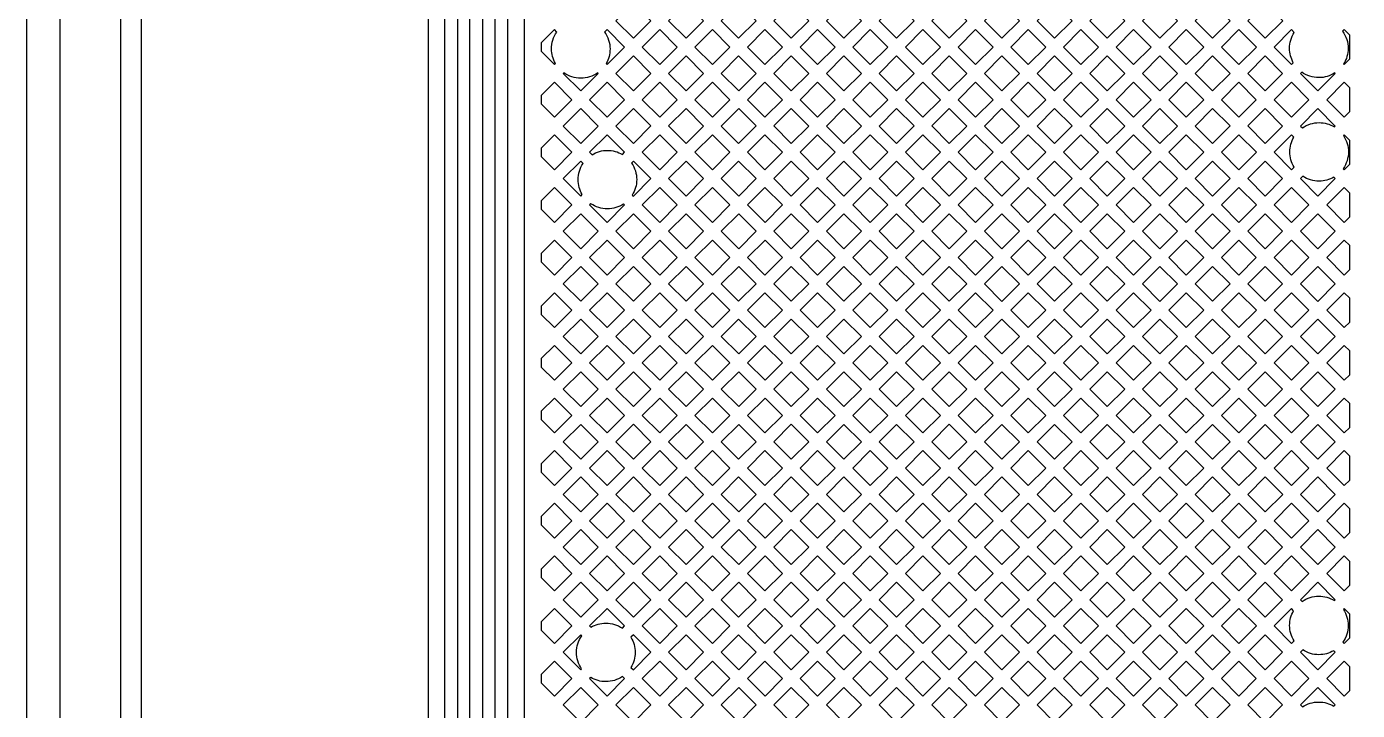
# Model space of a CAD drawing. Extents: x 726 to 4465, y 139 to 737.
# Drawn here: x 3897.15 to 3905.23, y 397.38 to 401.54 of the extents above; entities that cross this region are included whole.
import ezdxf

# ---------------------------------------------------------------- set-up
doc = ezdxf.new("R2010")
doc.units = 0
doc.layers.add('bak_bak_ttr1-bcq6716', color=11, linetype='Continuous')
doc.layers.add('bak_outline', color=11, linetype='Continuous')

msp = doc.modelspace()

# ---------------------------------------------------------------- linework, layer by layer
at = {"layer": 'bak_bak_ttr1-bcq6716'}
for points in [[(3897.3549, 342.0197), (3897.3549, 363.5511, -0.202307), (3901.8566, 374.2211, 0.202316), (3902.3714, 375.4413), (3902.3714, 380.9412, 0.202311), (3901.8566, 382.1614, -0.202307), (3897.3549, 392.8314), (3897.3549, 423.8397, -0.414216), (3898.1515, 424.6363), (3909.7514, 424.6363, -0.414216), (3910.5479, 423.8397), (3910.5479, 393.2462, 0.196007), (3911.3186, 391.3562, -0.196002), (3915.5644, 380.9414), (3915.5644, 375.4411, -0.196002), (3911.3186, 365.0263, 0.196006), (3910.5479, 363.1363), (3910.5479, 342.0197, -0.414217), (3909.7514, 341.2232), (3898.1515, 341.2232, -0.414217)], [(3900.2754, 401.388), (3900.3561, 401.3073), (3900.3619, 401.3131, -0.13064), (3900.3384, 401.4014, -0.155457), (3900.3712, 401.5042), (3900.3562, 401.5192), (3900.2754, 401.4384)], [(3900.661, 401.5045, -0.155976), (3900.694, 401.4014, -0.131176), (3900.6704, 401.3128), (3900.6759, 401.3073), (3900.7817, 401.4132), (3900.6757, 401.5192)], [(3904.7259, 401.4132), (3904.8318, 401.3073), (3904.8427, 401.3182, -0.128507), (3904.82, 401.4052, -0.145458), (3904.8488, 401.5023), (3904.8319, 401.5192)], [(3905.1418, 401.5095, -0.158075), (3905.1756, 401.4052, -0.141244), (3905.1483, 401.3106), (3905.1516, 401.3073), (3905.1852, 401.341), (3905.1852, 401.4854), (3905.1515, 401.5192)], [(3900.4099, 401.2534), (3900.516, 401.1474), (3900.622, 401.2534), (3900.6191, 401.2563, -0.155457), (3900.5162, 401.2236, -0.155978), (3900.4131, 401.2566)], [(3904.8857, 401.2534), (3904.9917, 401.1474), (3905.0977, 401.2534), (3905.0949, 401.2562, -0.145464), (3904.9978, 401.2274, -0.158082), (3904.8935, 401.2612)], [(3904.8857, 400.9336), (3904.8975, 400.9219, -0.154147), (3904.9996, 400.9541, -0.137808), (3905.0922, 400.9281), (3905.0977, 400.9336), (3904.9917, 401.0397)], [(3900.5698, 400.7738), (3900.5845, 400.7591, -0.139396), (3900.678, 400.7857, -0.134621), (3900.7687, 400.7608), (3900.7817, 400.7739), (3900.6759, 400.8798)], [(3904.7259, 400.7739), (3904.8319, 400.6679), (3904.8478, 400.6837, -0.137804), (3904.8218, 400.7763, -0.132497), (3904.8459, 400.8657), (3904.8318, 400.8798)], [(3905.1451, 400.6742), (3905.1515, 400.6679), (3905.1852, 400.7016), (3905.1852, 400.8461), (3905.1516, 400.8798), (3905.1472, 400.8754, -0.148889), (3905.1774, 400.7763, -0.154143)], [(3900.4101, 400.614), (3900.516, 400.5081), (3900.5251, 400.5172, -0.134633), (3900.5002, 400.6079, -0.147303), (3900.5298, 400.7061), (3900.516, 400.7199)], [(3900.8244, 400.7088, -0.152049), (3900.8558, 400.6079, -0.139389), (3900.8292, 400.5144), (3900.8356, 400.508), (3900.9416, 400.614), (3900.8356, 400.72)], [(3904.8858, 400.614), (3904.9917, 400.5081), (3905.0976, 400.614), (3905.089, 400.6226, -0.132503), (3904.9996, 400.5985, -0.148883), (3904.9005, 400.6287)], [(3900.5698, 400.4542), (3900.6759, 400.3482), (3900.7817, 400.4541), (3900.7762, 400.4596, -0.147312), (3900.678, 400.4301, -0.152039), (3900.5771, 400.4615)], [(3904.8857, 398.0563), (3904.8962, 398.0458, -0.153615), (3904.998, 398.0778, -0.140195), (3905.092, 398.0509), (3905.0976, 398.0565), (3904.9917, 398.1623)], [(3900.5697, 397.8966), (3900.5773, 397.889, -0.135691), (3900.6686, 397.9142, -0.150472), (3900.7686, 397.8834), (3900.7817, 397.8966), (3900.6757, 398.0026)], [(3904.7259, 397.8966), (3904.8318, 397.7907), (3904.8471, 397.806, -0.140185), (3904.8202, 397.9, -0.133036), (3904.8445, 397.9897), (3904.8318, 398.0025)], [(3905.1438, 397.7982), (3905.1515, 397.7906), (3905.1852, 397.8243), (3905.1852, 397.9688), (3905.1515, 398.0026), (3905.1466, 397.9977, -0.146517), (3905.1758, 397.9, -0.153614)], [(3900.4099, 397.7368), (3900.516, 397.6308), (3900.5216, 397.6364, -0.150461), (3900.4908, 397.7364, -0.150996), (3900.5218, 397.8367), (3900.5158, 397.8427)], [(3900.821, 397.8281, -0.136214), (3900.8464, 397.7364, -0.135679), (3900.8212, 397.6451), (3900.8356, 397.6307), (3900.9416, 397.7367), (3900.8356, 397.8427)], [(3904.8857, 397.7368), (3904.9917, 397.6308), (3905.0976, 397.7367), (3905.0878, 397.7465, -0.133028), (3904.998, 397.7222, -0.146516), (3904.9003, 397.7515)], [(3900.5698, 397.5769), (3900.6759, 397.4709), (3900.7817, 397.5768), (3900.7689, 397.5896, -0.150992), (3900.6686, 397.5586, -0.136224), (3900.577, 397.584)], [(3904.8857, 397.417), (3904.898, 397.4047, -0.149145), (3904.9973, 397.4349, -0.137539), (3905.0897, 397.409), (3905.0977, 397.417), (3904.9917, 397.523)]]:
    msp.add_lwpolyline(points, format="xyb", close=True, dxfattribs=at)
for points in [[(3900.1738, 392.9582), (3900.1738, 421.3701), (3900.1741, 421.3701), (3900.1741, 421.3716, 0.112924), (3900.1352, 421.541, -0.017476), (3900.1286, 421.5563, 0.04893), (3900.0707, 421.668, -0.133843), (3900.0128, 421.8509), (3900.0036, 422.11), (3900.0036, 423.6271, -0.0765), (3900.009, 423.6599, -0.057858), (3900.1181, 423.9029, -0.185811), (3900.2031, 423.9471, 1.431941), (3900.0064, 424.4344, -0.402909), (3899.9361, 424.4364, 0.479351), (3899.502, 424.3932, -0.543585), (3899.3316, 424.394, 0.662695), (3898.8234, 424.3063, -0.346749), (3898.7747, 424.268), (3898.0443, 424.2677, -0.055334), (3898.0099, 424.2491), (3897.7369, 423.9763, 0.199154), (3897.7222, 423.9409), (3897.7222, 392.9556, 0.067698)], [(3899.2691, 424.2829, 0.230683), (3899.3746, 424.1723, -0.232804), (3899.5854, 423.8736, -0.038964), (3899.597, 423.7244), (3899.597, 421.7263, 0.130371), (3899.6236, 421.626, -0.023507), (3899.6357, 421.6029, 0.049043), (3899.6776, 421.5309, -0.034887), (3899.6975, 421.4991, 0.014221), (3899.7197, 421.4603, -0.082314), (3899.7543, 421.376, -0.055817), (3899.7672, 421.2611), (3899.7672, 392.9557, 0.202315)], [(3897.8497, 392.9556), (3897.8497, 423.8881, -0.198899), (3897.8644, 423.9235), (3898.067, 424.1261, -0.198831), (3898.1023, 424.1407), (3898.835, 424.1407, 0.473923), (3899.2475, 424.0075, -0.145265), (3899.2883, 424.0132), (3899.2919, 424.0104, -0.119036), (3899.4164, 423.7765, -0.021541), (3899.4189, 423.724), (3899.4189, 421.7267), (3899.4187, 421.7267, 0.067841), (3899.4327, 421.6249), (3899.4344, 421.618), (3899.4344, 421.4415, 0.196906), (3899.5012, 421.282), (3899.5576, 421.2256, -0.047957), (3899.5891, 421.1651), (3899.5891, 392.9556, 0.202307)], [(3899.691, 392.9557), (3899.691, 421.2611, 0.055802), (3899.68, 421.3591, 0.08277), (3899.6546, 421.4206, -0.014286), (3899.6302, 421.4634, 0.03514), (3899.6158, 421.4864, -0.048998), (3899.5664, 421.5711, 0.023848), (3899.5575, 421.5881, -0.130464), (3899.5208, 421.7263), (3899.5208, 423.7244, 0.038976), (3899.5101, 423.8618, 0.230884), (3899.3401, 424.1042, 0.2224), (3899.1928, 424.0938)], [(3899.8434, 392.9561), (3899.8434, 421.3198, 0.146958), (3899.7931, 421.4879, -0.021394), (3899.7623, 421.5404, 0.036286), (3899.7412, 421.5737, -0.160005), (3899.6732, 421.7808), (3899.6732, 423.9982, 0.1947), (3899.6142, 424.1112)], [(3899.8295, 424.0883, 0.23414), (3899.7494, 423.9607), (3899.7494, 421.7808, 0.16019), (3899.8027, 421.6188, -0.036303), (3899.8296, 421.576, 0.021453), (3899.8572, 421.529, -0.04827), (3899.8919, 421.4623, -0.096158), (3899.9196, 421.3198), (3899.9196, 392.9561, 0.2023)], [(3900.2019, 424.0492, 0.209639), (3900.0344, 423.9617, 0.05941), (3899.9116, 423.6906, 0.076708), (3899.9018, 423.6269), (3899.9033, 422.036), (3899.9109, 421.8467, 0.133969), (3899.9851, 421.6125, -0.048768), (3900.0337, 421.5188, 0.01771), (3900.0434, 421.4967, -0.11268), (3900.072, 421.3719), (3900.072, 392.9582, 0.050755)], [(3899.9958, 392.9582), (3899.9958, 421.3718, 0.113), (3899.9746, 421.4639, -0.017658), (3899.9629, 421.4907, 0.048689), (3899.9211, 421.5712, -0.133984), (3899.8348, 421.8437), (3899.8256, 422.1102)]]:
    msp.add_lwpolyline(points, format="xyb", dxfattribs=at)
for points in [[(3900.7296, 401.5731), (3900.8356, 401.4671), (3900.9416, 401.5731), (3900.8356, 401.6791)], [(3901.0494, 401.5731), (3901.1554, 401.4671), (3901.2613, 401.573), (3901.1553, 401.679)], [(3901.3691, 401.573), (3901.4749, 401.4671), (3901.581, 401.5731), (3901.4751, 401.679)], [(3901.6887, 401.5731), (3901.7947, 401.4671), (3901.9007, 401.5731), (3901.7947, 401.6791)], [(3902.0085, 401.5731), (3902.1144, 401.4672), (3902.2203, 401.5731), (3902.1144, 401.679)], [(3902.328, 401.5731), (3902.434, 401.4671), (3902.5401, 401.5731), (3902.434, 401.6791)], [(3902.6478, 401.5731), (3902.7538, 401.4671), (3902.8598, 401.5731), (3902.7538, 401.6791)], [(3902.9676, 401.5731), (3903.0735, 401.4672), (3903.1794, 401.5731), (3903.0735, 401.679)], [(3903.2871, 401.5731), (3903.3931, 401.4671), (3903.4992, 401.5731), (3903.3931, 401.6791)], [(3903.6069, 401.5731), (3903.7129, 401.4671), (3903.8189, 401.5731), (3903.7129, 401.6791)], [(3903.9267, 401.5731), (3904.0326, 401.4672), (3904.1385, 401.5731), (3904.0326, 401.679)], [(3904.2462, 401.5731), (3904.3523, 401.4671), (3904.4583, 401.5731), (3904.3523, 401.6791)], [(3904.566, 401.5731), (3904.672, 401.4671), (3904.7781, 401.5731), (3904.672, 401.6791)], [(3900.8895, 401.4132), (3900.9955, 401.3072), (3901.1015, 401.4132), (3900.9955, 401.5192)], [(3901.2093, 401.4132), (3901.3152, 401.3073), (3901.4211, 401.4132), (3901.3152, 401.5191)], [(3901.5288, 401.4132), (3901.6348, 401.3072), (3901.7408, 401.4132), (3901.6348, 401.5192)], [(3901.8486, 401.4132), (3901.9545, 401.3073), (3902.0605, 401.4133), (3901.9546, 401.5192)], [(3902.1683, 401.4133), (3902.2743, 401.3073), (3902.3802, 401.4132), (3902.2742, 401.5192)], [(3902.4879, 401.4132), (3902.5939, 401.3072), (3902.6999, 401.4132), (3902.5939, 401.5192)], [(3902.8077, 401.4132), (3902.9136, 401.3073), (3903.0196, 401.4133), (3902.9137, 401.5192)], [(3903.1274, 401.4133), (3903.2334, 401.3073), (3903.3393, 401.4132), (3903.2333, 401.5192)], [(3903.447, 401.4132), (3903.553, 401.3072), (3903.6591, 401.4132), (3903.553, 401.5192)], [(3903.7668, 401.4132), (3903.8727, 401.3073), (3903.9787, 401.4133), (3903.8728, 401.5192)], [(3904.0865, 401.4133), (3904.1925, 401.3073), (3904.2984, 401.4132), (3904.1924, 401.5192)], [(3904.4061, 401.4132), (3904.5121, 401.3072), (3904.6182, 401.4132), (3904.5121, 401.5192)], [(3900.7297, 401.2534), (3900.8357, 401.1474), (3900.9416, 401.2533), (3900.8356, 401.3593)], [(3901.0494, 401.2533), (3901.1553, 401.1474), (3901.2613, 401.2534), (3901.1554, 401.3593)], [(3901.3691, 401.2534), (3901.4751, 401.1474), (3901.581, 401.2533), (3901.4749, 401.3593)], [(3901.6887, 401.2533), (3901.7946, 401.1474), (3901.9006, 401.2534), (3901.7947, 401.3593)], [(3902.0084, 401.2534), (3902.1144, 401.1474), (3902.2204, 401.2534), (3902.1144, 401.3594)], [(3902.3282, 401.2534), (3902.4342, 401.1474), (3902.5401, 401.2533), (3902.434, 401.3593)], [(3902.6478, 401.2533), (3902.7537, 401.1474), (3902.8597, 401.2534), (3902.7538, 401.3593)], [(3902.9675, 401.2534), (3903.0735, 401.1474), (3903.1795, 401.2534), (3903.0735, 401.3594)], [(3903.2873, 401.2534), (3903.3933, 401.1474), (3903.4992, 401.2533), (3903.3931, 401.3593)], [(3903.6069, 401.2533), (3903.7128, 401.1474), (3903.8188, 401.2534), (3903.7129, 401.3593)], [(3903.9266, 401.2534), (3904.0326, 401.1474), (3904.1386, 401.2534), (3904.0326, 401.3594)], [(3904.2464, 401.2534), (3904.3524, 401.1474), (3904.4583, 401.2533), (3904.3523, 401.3593)], [(3904.566, 401.2533), (3904.6719, 401.1474), (3904.7779, 401.2534), (3904.672, 401.3593)], [(3900.2754, 401.0682), (3900.3561, 400.9875), (3900.4621, 401.0935), (3900.3561, 401.1996), (3900.2754, 401.1189)], [(3900.5698, 401.0935), (3900.6759, 400.9875), (3900.7819, 401.0935), (3900.6759, 401.1996)], [(3900.8896, 401.0935), (3900.9955, 400.9877), (3901.1014, 401.0935), (3900.9955, 401.1994)], [(3901.2092, 401.0935), (3901.3152, 400.9875), (3901.4212, 401.0935), (3901.3152, 401.1996)], [(3901.5289, 401.0935), (3901.6348, 400.9877), (3901.7407, 401.0935), (3901.6348, 401.1994)], [(3901.8485, 401.0935), (3901.9545, 400.9875), (3902.0605, 401.0935), (3901.9545, 401.1995)], [(3902.1683, 401.0935), (3902.2743, 400.9875), (3902.3803, 401.0935), (3902.2743, 401.1996)], [(3902.4881, 401.0935), (3902.5939, 400.9877), (3902.6998, 401.0935), (3902.5939, 401.1994)], [(3902.8076, 401.0935), (3902.9136, 400.9875), (3903.0196, 401.0935), (3902.9136, 401.1996)], [(3903.1274, 401.0935), (3903.2334, 400.9875), (3903.3394, 401.0935), (3903.2334, 401.1995)], [(3903.4472, 401.0935), (3903.553, 400.9877), (3903.6589, 401.0935), (3903.553, 401.1994)], [(3903.7667, 401.0935), (3903.8727, 400.9875), (3903.9787, 401.0935), (3903.8727, 401.1996)], [(3904.0865, 401.0935), (3904.1925, 400.9875), (3904.2985, 401.0935), (3904.1925, 401.1996)], [(3904.4063, 401.0935), (3904.5121, 400.9877), (3904.618, 401.0935), (3904.5121, 401.1994)], [(3904.7258, 401.0935), (3904.8318, 400.9875), (3904.9378, 401.0935), (3904.8318, 401.1996)], [(3905.0456, 401.0935), (3905.1516, 400.9875), (3905.1852, 401.0212), (3905.1852, 401.1659), (3905.1516, 401.1996)], [(3900.4099, 400.9336), (3900.516, 400.8276), (3900.622, 400.9336), (3900.516, 401.0397)], [(3900.7297, 400.9336), (3900.8356, 400.8278), (3900.9416, 400.9338), (3900.8357, 401.0397)], [(3901.0494, 400.9338), (3901.1554, 400.8278), (3901.2613, 400.9336), (3901.1553, 401.0397)], [(3901.3691, 400.9336), (3901.4749, 400.8278), (3901.581, 400.9338), (3901.4751, 401.0397)], [(3901.6887, 400.9338), (3901.7947, 400.8278), (3901.9006, 400.9336), (3901.7946, 401.0397)], [(3902.0084, 400.9336), (3902.1144, 400.8276), (3902.2204, 400.9336), (3902.1144, 401.0397)], [(3902.3282, 400.9336), (3902.434, 400.8278), (3902.5401, 400.9338), (3902.4342, 401.0397)], [(3902.6478, 400.9338), (3902.7538, 400.8278), (3902.8597, 400.9336), (3902.7537, 401.0397)], [(3902.9675, 400.9336), (3903.0735, 400.8276), (3903.1795, 400.9336), (3903.0735, 401.0397)], [(3903.2873, 400.9336), (3903.3931, 400.8278), (3903.4992, 400.9338), (3903.3933, 401.0397)], [(3903.6069, 400.9338), (3903.7129, 400.8278), (3903.8188, 400.9336), (3903.7128, 401.0397)], [(3903.9266, 400.9336), (3904.0326, 400.8276), (3904.1386, 400.9336), (3904.0326, 401.0397)], [(3904.2464, 400.9336), (3904.3523, 400.8278), (3904.4583, 400.9338), (3904.3524, 401.0397)], [(3904.566, 400.9338), (3904.672, 400.8278), (3904.7779, 400.9336), (3904.6719, 401.0397)], [(3900.2754, 400.7486), (3900.3562, 400.6679), (3900.4621, 400.7738), (3900.3561, 400.8798), (3900.2754, 400.7991)], [(3900.8895, 400.7739), (3900.9955, 400.6679), (3901.1015, 400.7739), (3900.9955, 400.8799)], [(3901.2093, 400.7739), (3901.3152, 400.668), (3901.4211, 400.7739), (3901.3152, 400.8798)], [(3901.5288, 400.7739), (3901.6348, 400.6679), (3901.7408, 400.7739), (3901.6348, 400.8799)], [(3901.8486, 400.7739), (3901.9546, 400.6679), (3902.0605, 400.7738), (3901.9545, 400.8798)], [(3902.1683, 400.7738), (3902.2742, 400.6679), (3902.3802, 400.7739), (3902.2743, 400.8798)], [(3902.4879, 400.7739), (3902.5939, 400.6679), (3902.7, 400.7739), (3902.5939, 400.8799)], [(3902.8077, 400.7739), (3902.9137, 400.6679), (3903.0196, 400.7738), (3902.9136, 400.8798)], [(3903.1274, 400.7738), (3903.2333, 400.6679), (3903.3393, 400.7739), (3903.2334, 400.8798)], [(3903.447, 400.7739), (3903.553, 400.6679), (3903.6591, 400.7739), (3903.553, 400.8799)], [(3903.7668, 400.7739), (3903.8728, 400.6679), (3903.9787, 400.7738), (3903.8727, 400.8798)], [(3904.0865, 400.7738), (3904.1924, 400.6679), (3904.2984, 400.7739), (3904.1925, 400.8798)], [(3904.4061, 400.7739), (3904.5121, 400.6679), (3904.6182, 400.7739), (3904.5121, 400.8799)], [(3901.0494, 400.614), (3901.1553, 400.5081), (3901.2613, 400.6141), (3901.1554, 400.72)], [(3901.3691, 400.6141), (3901.4751, 400.5081), (3901.581, 400.614), (3901.4749, 400.72)], [(3901.6887, 400.614), (3901.7947, 400.508), (3901.9007, 400.614), (3901.7947, 400.72)], [(3902.0085, 400.614), (3902.1144, 400.5081), (3902.2203, 400.614), (3902.1144, 400.7199)], [(3902.328, 400.614), (3902.434, 400.508), (3902.5401, 400.614), (3902.434, 400.72)], [(3902.6478, 400.614), (3902.7538, 400.508), (3902.8598, 400.614), (3902.7538, 400.72)], [(3902.9676, 400.614), (3903.0735, 400.5081), (3903.1794, 400.614), (3903.0735, 400.7199)], [(3903.2871, 400.614), (3903.3931, 400.508), (3903.4992, 400.614), (3903.3931, 400.72)], [(3903.6069, 400.614), (3903.7129, 400.508), (3903.8189, 400.614), (3903.7129, 400.72)], [(3903.9267, 400.614), (3904.0326, 400.5081), (3904.1385, 400.614), (3904.0326, 400.7199)], [(3904.2462, 400.614), (3904.3523, 400.508), (3904.4583, 400.614), (3904.3523, 400.72)], [(3904.566, 400.614), (3904.672, 400.508), (3904.778, 400.614), (3904.672, 400.72)], [(3900.2754, 400.4289), (3900.3561, 400.3482), (3900.4621, 400.4542), (3900.3562, 400.5601), (3900.2754, 400.4793)], [(3900.8895, 400.4541), (3900.9954, 400.3482), (3901.1014, 400.4542), (3900.9955, 400.5601)], [(3901.2092, 400.4542), (3901.3152, 400.3482), (3901.4212, 400.4542), (3901.3152, 400.5602)], [(3901.5289, 400.4542), (3901.635, 400.3482), (3901.7408, 400.4541), (3901.6348, 400.5601)], [(3901.8486, 400.4541), (3901.9545, 400.3482), (3902.0605, 400.4542), (3901.9546, 400.5601)], [(3902.1683, 400.4542), (3902.2743, 400.3482), (3902.3802, 400.4541), (3902.2742, 400.5601)], [(3902.4879, 400.4541), (3902.5939, 400.3481), (3902.6999, 400.4541), (3902.5939, 400.5601)], [(3902.8077, 400.4541), (3902.9136, 400.3482), (3903.0196, 400.4542), (3902.9137, 400.5601)], [(3903.1274, 400.4542), (3903.2334, 400.3482), (3903.3393, 400.4541), (3903.2333, 400.5601)], [(3903.447, 400.4541), (3903.553, 400.3481), (3903.6591, 400.4541), (3903.553, 400.5601)], [(3903.7668, 400.4541), (3903.8727, 400.3482), (3903.9787, 400.4542), (3903.8728, 400.5601)], [(3904.0865, 400.4542), (3904.1925, 400.3482), (3904.2984, 400.4541), (3904.1924, 400.5601)], [(3904.4061, 400.4541), (3904.5121, 400.3481), (3904.6182, 400.4541), (3904.5121, 400.5601)], [(3904.7259, 400.4541), (3904.8318, 400.3482), (3904.9378, 400.4542), (3904.8319, 400.5601)], [(3905.0456, 400.4542), (3905.1516, 400.3482), (3905.1852, 400.3819), (3905.1852, 400.5263), (3905.1515, 400.5601)], [(3900.4099, 400.2943), (3900.516, 400.1883), (3900.622, 400.2943), (3900.516, 400.4003)], [(3900.7297, 400.2943), (3900.8356, 400.1884), (3900.9415, 400.2943), (3900.8356, 400.4002)], [(3901.0493, 400.2943), (3901.1553, 400.1883), (3901.2613, 400.2943), (3901.1553, 400.4003)], [(3901.3691, 400.2943), (3901.4751, 400.1883), (3901.5811, 400.2943), (3901.4751, 400.4003)], [(3901.6888, 400.2943), (3901.7947, 400.1884), (3901.9006, 400.2943), (3901.7947, 400.4002)], [(3902.0084, 400.2943), (3902.1144, 400.1883), (3902.2204, 400.2943), (3902.1144, 400.4003)], [(3902.3282, 400.2943), (3902.4342, 400.1883), (3902.5401, 400.2942), (3902.434, 400.4002)], [(3902.6478, 400.2942), (3902.7537, 400.1883), (3902.8597, 400.2943), (3902.7538, 400.4002)], [(3902.9675, 400.2943), (3903.0735, 400.1883), (3903.1795, 400.2943), (3903.0735, 400.4003)], [(3903.2873, 400.2943), (3903.3933, 400.1883), (3903.4992, 400.2942), (3903.3931, 400.4002)], [(3903.6069, 400.2942), (3903.7128, 400.1883), (3903.8188, 400.2943), (3903.7129, 400.4002)], [(3903.9266, 400.2943), (3904.0326, 400.1883), (3904.1386, 400.2943), (3904.0326, 400.4003)], [(3904.2464, 400.2943), (3904.3524, 400.1883), (3904.4583, 400.2942), (3904.3522, 400.4002)], [(3904.566, 400.2942), (3904.6719, 400.1883), (3904.7779, 400.2943), (3904.672, 400.4002)], [(3904.8857, 400.2943), (3904.9917, 400.1883), (3905.0977, 400.2943), (3904.9917, 400.4003)], [(3900.2754, 400.1091), (3900.3561, 400.0284), (3900.4621, 400.1344), (3900.3561, 400.2404), (3900.2754, 400.1598)], [(3900.5698, 400.1344), (3900.6757, 400.0285), (3900.7817, 400.1346), (3900.6759, 400.2404)], [(3900.8895, 400.1346), (3900.9955, 400.0285), (3901.1014, 400.1344), (3900.9954, 400.2404)], [(3901.2092, 400.1344), (3901.3152, 400.0284), (3901.4212, 400.1344), (3901.3152, 400.2404)], [(3901.5289, 400.1344), (3901.6348, 400.0285), (3901.7408, 400.1346), (3901.635, 400.2404)], [(3901.8486, 400.1346), (3901.9546, 400.0285), (3902.0605, 400.1344), (3901.9545, 400.2404)], [(3902.1683, 400.1344), (3902.2743, 400.0284), (3902.3803, 400.1344), (3902.2743, 400.2404)], [(3902.4881, 400.1344), (3902.5939, 400.0285), (3902.6998, 400.1344), (3902.5939, 400.2403)], [(3902.8076, 400.1344), (3902.9136, 400.0284), (3903.0196, 400.1344), (3902.9136, 400.2404)], [(3903.1274, 400.1344), (3903.2334, 400.0284), (3903.3394, 400.1344), (3903.2334, 400.2404)], [(3903.4472, 400.1344), (3903.553, 400.0285), (3903.6589, 400.1344), (3903.553, 400.2403)], [(3903.7667, 400.1344), (3903.8727, 400.0284), (3903.9787, 400.1344), (3903.8727, 400.2404)], [(3904.0865, 400.1344), (3904.1925, 400.0284), (3904.2985, 400.1344), (3904.1925, 400.2404)], [(3904.4063, 400.1344), (3904.5121, 400.0285), (3904.618, 400.1344), (3904.5121, 400.2403)], [(3904.7258, 400.1344), (3904.8318, 400.0284), (3904.9378, 400.1344), (3904.8318, 400.2404)], [(3905.0456, 400.1344), (3905.1516, 400.0284), (3905.1852, 400.0621), (3905.1852, 400.2068), (3905.1516, 400.2404)], [(3900.4099, 399.9745), (3900.5158, 399.8687), (3900.6218, 399.9747), (3900.516, 400.0806)], [(3900.7296, 399.9747), (3900.8356, 399.8687), (3900.9416, 399.9747), (3900.8356, 400.0807)], [(3901.0494, 399.9747), (3901.1554, 399.8687), (3901.2613, 399.9745), (3901.1553, 400.0806)], [(3901.3691, 399.9745), (3901.4749, 399.8687), (3901.581, 399.9747), (3901.4751, 400.0806)], [(3901.6887, 399.9747), (3901.7947, 399.8687), (3901.9007, 399.9747), (3901.7947, 400.0807)], [(3902.0085, 399.9747), (3902.1145, 399.8687), (3902.2204, 399.9745), (3902.1144, 400.0806)], [(3902.3282, 399.9745), (3902.434, 399.8687), (3902.5401, 399.9747), (3902.4342, 400.0806)], [(3902.6478, 399.9747), (3902.7538, 399.8687), (3902.8597, 399.9745), (3902.7537, 400.0806)], [(3902.9675, 399.9745), (3903.0735, 399.8685), (3903.1795, 399.9745), (3903.0735, 400.0806)], [(3903.2873, 399.9745), (3903.3931, 399.8687), (3903.4992, 399.9747), (3903.3933, 400.0806)], [(3903.6069, 399.9747), (3903.7129, 399.8687), (3903.8188, 399.9745), (3903.7128, 400.0806)], [(3903.9266, 399.9745), (3904.0326, 399.8685), (3904.1386, 399.9745), (3904.0326, 400.0806)], [(3904.2464, 399.9745), (3904.3523, 399.8687), (3904.4583, 399.9747), (3904.3524, 400.0806)], [(3904.566, 399.9747), (3904.672, 399.8687), (3904.7779, 399.9745), (3904.6719, 400.0806)], [(3904.8857, 399.9745), (3904.9917, 399.8685), (3905.0977, 399.9745), (3904.9917, 400.0806)], [(3900.2754, 399.7895), (3900.3561, 399.7089), (3900.462, 399.8148), (3900.3561, 399.9207), (3900.2754, 399.84)], [(3900.5697, 399.8148), (3900.6757, 399.7088), (3900.7817, 399.8148), (3900.6757, 399.9208)], [(3900.8895, 399.8148), (3900.9955, 399.7088), (3901.1015, 399.8148), (3900.9955, 399.9208)], [(3901.2093, 399.8148), (3901.3152, 399.7089), (3901.4211, 399.8148), (3901.3152, 399.9207)], [(3901.5288, 399.8148), (3901.6348, 399.7088), (3901.7408, 399.8148), (3901.6348, 399.9208)], [(3901.8486, 399.8148), (3901.9546, 399.7088), (3902.0606, 399.8148), (3901.9546, 399.9208)], [(3902.1684, 399.8148), (3902.2743, 399.7089), (3902.3802, 399.8148), (3902.2743, 399.9207)], [(3902.4879, 399.8148), (3902.5939, 399.7088), (3902.7, 399.8148), (3902.5939, 399.9208)], [(3902.8077, 399.8148), (3902.9137, 399.7088), (3903.0196, 399.8146), (3902.9136, 399.9207)], [(3903.1274, 399.8146), (3903.2333, 399.7088), (3903.3393, 399.8148), (3903.2334, 399.9207)], [(3903.447, 399.8148), (3903.553, 399.7088), (3903.6591, 399.8148), (3903.553, 399.9208)], [(3903.7668, 399.8148), (3903.8728, 399.7088), (3903.9787, 399.8146), (3903.8727, 399.9207)], [(3904.0865, 399.8146), (3904.1924, 399.7088), (3904.2984, 399.8148), (3904.1925, 399.9207)], [(3904.4061, 399.8148), (3904.5121, 399.7088), (3904.6182, 399.8148), (3904.5121, 399.9208)], [(3904.7259, 399.8148), (3904.8319, 399.7088), (3904.9378, 399.8146), (3904.8318, 399.9207)], [(3905.0456, 399.8146), (3905.1515, 399.7088), (3905.1852, 399.7425), (3905.1852, 399.887), (3905.1516, 399.9207)], [(3900.4099, 399.655), (3900.516, 399.549), (3900.6218, 399.6549), (3900.5158, 399.7609)], [(3900.7296, 399.6549), (3900.8356, 399.5489), (3900.9416, 399.6549), (3900.8356, 399.7609)], [(3901.0494, 399.6549), (3901.1553, 399.549), (3901.2613, 399.655), (3901.1554, 399.7609)], [(3901.3691, 399.655), (3901.4751, 399.549), (3901.581, 399.6549), (3901.4749, 399.7609)], [(3901.6887, 399.6549), (3901.7947, 399.5489), (3901.9007, 399.6549), (3901.7947, 399.7609)], [(3902.0085, 399.6549), (3902.1144, 399.549), (3902.2204, 399.655), (3902.1145, 399.7609)], [(3902.3282, 399.655), (3902.4342, 399.549), (3902.5401, 399.6549), (3902.434, 399.7609)], [(3902.6478, 399.6549), (3902.7538, 399.5489), (3902.8598, 399.6549), (3902.7538, 399.7609)], [(3902.9676, 399.6549), (3903.0735, 399.549), (3903.1794, 399.6549), (3903.0735, 399.7608)], [(3903.2871, 399.6549), (3903.3931, 399.5489), (3903.4992, 399.6549), (3903.3931, 399.7609)], [(3903.6069, 399.6549), (3903.7129, 399.5489), (3903.8189, 399.6549), (3903.7129, 399.7609)], [(3903.9267, 399.6549), (3904.0326, 399.549), (3904.1385, 399.6549), (3904.0326, 399.7608)], [(3904.2462, 399.6549), (3904.3523, 399.5489), (3904.4583, 399.6549), (3904.3523, 399.7609)], [(3904.566, 399.6549), (3904.672, 399.5489), (3904.778, 399.6549), (3904.672, 399.7609)], [(3904.8858, 399.6549), (3904.9917, 399.549), (3905.0976, 399.6549), (3904.9917, 399.7608)], [(3900.2754, 399.4697), (3900.3561, 399.3891), (3900.4621, 399.4951), (3900.3561, 399.6011), (3900.2754, 399.5205)], [(3900.5698, 399.4951), (3900.6759, 399.3891), (3900.7817, 399.495), (3900.6757, 399.601)], [(3900.8895, 399.495), (3900.9954, 399.3891), (3901.1014, 399.4951), (3900.9955, 399.601)], [(3901.2092, 399.4951), (3901.3152, 399.3891), (3901.4212, 399.4951), (3901.3152, 399.6011)], [(3901.5289, 399.4951), (3901.635, 399.3891), (3901.7408, 399.495), (3901.6348, 399.601)], [(3901.8486, 399.495), (3901.9545, 399.3891), (3902.0605, 399.4951), (3901.9546, 399.601)], [(3902.1683, 399.4951), (3902.2743, 399.3891), (3902.3803, 399.4951), (3902.2743, 399.6011)], [(3902.4881, 399.4951), (3902.5941, 399.3891), (3902.6999, 399.495), (3902.5939, 399.601)], [(3902.8077, 399.495), (3902.9136, 399.3891), (3903.0196, 399.4951), (3902.9137, 399.601)], [(3903.1274, 399.4951), (3903.2334, 399.3891), (3903.3393, 399.495), (3903.2333, 399.601)], [(3903.447, 399.495), (3903.553, 399.389), (3903.6591, 399.495), (3903.553, 399.601)], [(3903.7668, 399.495), (3903.8727, 399.3891), (3903.9787, 399.4951), (3903.8728, 399.601)], [(3904.0865, 399.4951), (3904.1925, 399.3891), (3904.2984, 399.495), (3904.1924, 399.601)], [(3904.4061, 399.495), (3904.5121, 399.389), (3904.6182, 399.495), (3904.5121, 399.601)], [(3904.7259, 399.495), (3904.8318, 399.3891), (3904.9378, 399.4951), (3904.8319, 399.601)], [(3905.0456, 399.4951), (3905.1516, 399.3891), (3905.1852, 399.4228), (3905.1852, 399.5672), (3905.1515, 399.601)], [(3900.41, 399.3352), (3900.516, 399.2292), (3900.622, 399.3352), (3900.516, 399.4412)], [(3900.7297, 399.3352), (3900.8356, 399.2293), (3900.9415, 399.3352), (3900.8356, 399.4411)], [(3901.0493, 399.3352), (3901.1553, 399.2292), (3901.2613, 399.3352), (3901.1553, 399.4412)], [(3901.3691, 399.3352), (3901.4751, 399.2292), (3901.5811, 399.3352), (3901.4751, 399.4412)], [(3901.6888, 399.3352), (3901.7947, 399.2293), (3901.9006, 399.3352), (3901.7947, 399.4411)], [(3902.0084, 399.3352), (3902.1144, 399.2292), (3902.2204, 399.3352), (3902.1144, 399.4412)], [(3902.3282, 399.3352), (3902.4342, 399.2292), (3902.5402, 399.3352), (3902.4342, 399.4412)], [(3902.6479, 399.3352), (3902.7538, 399.2293), (3902.8597, 399.3352), (3902.7538, 399.4411)], [(3902.9675, 399.3352), (3903.0735, 399.2292), (3903.1795, 399.3352), (3903.0735, 399.4412)], [(3903.2873, 399.3352), (3903.3933, 399.2292), (3903.4992, 399.3351), (3903.3931, 399.4411)], [(3903.6069, 399.3351), (3903.7128, 399.2292), (3903.8188, 399.3352), (3903.7129, 399.4411)], [(3903.9266, 399.3352), (3904.0326, 399.2292), (3904.1386, 399.3352), (3904.0326, 399.4412)], [(3904.2464, 399.3352), (3904.3524, 399.2292), (3904.4583, 399.3351), (3904.3523, 399.4411)], [(3904.566, 399.3351), (3904.6719, 399.2292), (3904.7779, 399.3352), (3904.672, 399.4411)], [(3904.8857, 399.3352), (3904.9917, 399.2292), (3905.0977, 399.3352), (3904.9917, 399.4412)], [(3900.2754, 399.15), (3900.3561, 399.0693), (3900.4621, 399.1753), (3900.3561, 399.2813), (3900.2754, 399.2007)], [(3900.5698, 399.1753), (3900.6757, 399.0694), (3900.7817, 399.1755), (3900.6759, 399.2813)], [(3900.8895, 399.1755), (3900.9955, 399.0694), (3901.1014, 399.1753), (3900.9954, 399.2813)], [(3901.2092, 399.1753), (3901.3152, 399.0693), (3901.4212, 399.1753), (3901.3152, 399.2813)], [(3901.5289, 399.1753), (3901.6348, 399.0694), (3901.7408, 399.1755), (3901.635, 399.2813)], [(3901.8486, 399.1755), (3901.9546, 399.0694), (3902.0605, 399.1753), (3901.9545, 399.2813)], [(3902.1683, 399.1753), (3902.2743, 399.0693), (3902.3803, 399.1753), (3902.2743, 399.2813)], [(3902.4881, 399.1753), (3902.5939, 399.0694), (3902.6999, 399.1755), (3902.5941, 399.2813)], [(3902.8077, 399.1755), (3902.9137, 399.0694), (3903.0196, 399.1753), (3902.9136, 399.2813)], [(3903.1274, 399.1753), (3903.2334, 399.0693), (3903.3394, 399.1753), (3903.2334, 399.2813)], [(3903.4472, 399.1753), (3903.553, 399.0694), (3903.6589, 399.1753), (3903.553, 399.2812)], [(3903.7667, 399.1753), (3903.8727, 399.0693), (3903.9787, 399.1753), (3903.8727, 399.2813)], [(3904.0865, 399.1753), (3904.1925, 399.0693), (3904.2985, 399.1753), (3904.1925, 399.2813)], [(3904.4063, 399.1753), (3904.5121, 399.0694), (3904.618, 399.1753), (3904.5121, 399.2812)], [(3904.7258, 399.1753), (3904.8318, 399.0693), (3904.9378, 399.1753), (3904.8318, 399.2813)], [(3905.0456, 399.1753), (3905.1516, 399.0693), (3905.1852, 399.103), (3905.1852, 399.2477), (3905.1516, 399.2813)], [(3900.4099, 399.0154), (3900.5158, 398.9096), (3900.6218, 399.0156), (3900.516, 399.1215)], [(3900.7296, 399.0156), (3900.8356, 398.9096), (3900.9416, 399.0156), (3900.8356, 399.1216)], [(3901.0494, 399.0156), (3901.1554, 398.9096), (3901.2613, 399.0154), (3901.1553, 399.1214)], [(3901.3691, 399.0154), (3901.4749, 398.9096), (3901.581, 399.0156), (3901.4751, 399.1214)], [(3901.6887, 399.0156), (3901.7947, 398.9096), (3901.9007, 399.0156), (3901.7947, 399.1216)], [(3902.0085, 399.0156), (3902.1145, 398.9096), (3902.2204, 399.0154), (3902.1144, 399.1214)], [(3902.3282, 399.0154), (3902.434, 398.9096), (3902.5401, 399.0156), (3902.4342, 399.1215)], [(3902.6478, 399.0156), (3902.7538, 398.9096), (3902.8598, 399.0156), (3902.7538, 399.1216)], [(3902.9676, 399.0156), (3903.0736, 398.9096), (3903.1795, 399.0154), (3903.0735, 399.1215)], [(3903.2873, 399.0154), (3903.3931, 398.9096), (3903.4992, 399.0156), (3903.3933, 399.1215)], [(3903.6069, 399.0156), (3903.7129, 398.9096), (3903.8188, 399.0154), (3903.7128, 399.1214)], [(3903.9266, 399.0154), (3904.0326, 398.9094), (3904.1386, 399.0154), (3904.0326, 399.1214)], [(3904.2464, 399.0154), (3904.3523, 398.9095), (3904.4583, 399.0156), (3904.3524, 399.1215)], [(3904.566, 399.0156), (3904.672, 398.9096), (3904.7779, 399.0154), (3904.6719, 399.1214)], [(3904.8857, 399.0154), (3904.9917, 398.9094), (3905.0977, 399.0154), (3904.9917, 399.1214)], [(3900.2754, 398.8304), (3900.3561, 398.7498), (3900.462, 398.8557), (3900.3561, 398.9616), (3900.2754, 398.8809)], [(3900.5697, 398.8557), (3900.6757, 398.7497), (3900.7817, 398.8557), (3900.6757, 398.9617)], [(3900.8895, 398.8557), (3900.9955, 398.7497), (3901.1015, 398.8557), (3900.9955, 398.9617)], [(3901.2093, 398.8557), (3901.3152, 398.7498), (3901.4211, 398.8557), (3901.3152, 398.9616)], [(3901.5288, 398.8557), (3901.6348, 398.7497), (3901.7408, 398.8557), (3901.6348, 398.9617)], [(3901.8486, 398.8557), (3901.9546, 398.7497), (3902.0606, 398.8557), (3901.9546, 398.9617)], [(3902.1684, 398.8557), (3902.2743, 398.7498), (3902.3802, 398.8557), (3902.2743, 398.9616)], [(3902.4879, 398.8557), (3902.5939, 398.7497), (3902.6999, 398.8557), (3902.5939, 398.9617)], [(3902.8077, 398.8557), (3902.9137, 398.7497), (3903.0197, 398.8557), (3902.9137, 398.9617)], [(3903.1275, 398.8557), (3903.2334, 398.7498), (3903.3393, 398.8557), (3903.2334, 398.9616)], [(3903.447, 398.8557), (3903.553, 398.7497), (3903.6591, 398.8557), (3903.553, 398.9617)], [(3903.7668, 398.8557), (3903.8728, 398.7497), (3903.9787, 398.8555), (3903.8727, 398.9616)], [(3904.0865, 398.8555), (3904.1924, 398.7497), (3904.2984, 398.8557), (3904.1925, 398.9616)], [(3904.4061, 398.8557), (3904.5121, 398.7497), (3904.6182, 398.8557), (3904.5121, 398.9617)], [(3904.7259, 398.8557), (3904.8319, 398.7497), (3904.9378, 398.8555), (3904.8318, 398.9616)], [(3905.0456, 398.8555), (3905.1515, 398.7497), (3905.1852, 398.7834), (3905.1852, 398.9279), (3905.1516, 398.9616)], [(3900.4099, 398.6959), (3900.516, 398.5899), (3900.6218, 398.6958), (3900.5158, 398.8018)], [(3900.7296, 398.6958), (3900.8356, 398.5898), (3900.9416, 398.6958), (3900.8356, 398.8018)], [(3901.0494, 398.6958), (3901.1553, 398.5899), (3901.2613, 398.6959), (3901.1554, 398.8018)], [(3901.3691, 398.6959), (3901.4751, 398.5899), (3901.581, 398.6958), (3901.4749, 398.8018)], [(3901.6887, 398.6958), (3901.7947, 398.5898), (3901.9007, 398.6958), (3901.7947, 398.8018)], [(3902.0085, 398.6958), (3902.1144, 398.5899), (3902.2204, 398.6959), (3902.1145, 398.8018)], [(3902.3282, 398.6959), (3902.4342, 398.5899), (3902.5401, 398.6958), (3902.434, 398.8018)], [(3902.6478, 398.6958), (3902.7538, 398.5898), (3902.8598, 398.6958), (3902.7538, 398.8018)], [(3902.9676, 398.6958), (3903.0735, 398.5899), (3903.1795, 398.6959), (3903.0736, 398.8018)], [(3903.2873, 398.6959), (3903.3933, 398.5899), (3903.4992, 398.6958), (3903.3931, 398.8018)], [(3903.6069, 398.6958), (3903.7129, 398.5898), (3903.8189, 398.6958), (3903.7129, 398.8018)], [(3903.9267, 398.6958), (3904.0326, 398.5899), (3904.1385, 398.6958), (3904.0326, 398.8017)], [(3904.2462, 398.6958), (3904.3523, 398.5898), (3904.4583, 398.6958), (3904.3523, 398.8018)], [(3904.566, 398.6958), (3904.672, 398.5898), (3904.7781, 398.6958), (3904.672, 398.8018)], [(3904.8858, 398.6958), (3904.9917, 398.5899), (3905.0976, 398.6958), (3904.9917, 398.8017)], [(3900.2754, 398.5106), (3900.3561, 398.43), (3900.4621, 398.536), (3900.3561, 398.642), (3900.2754, 398.5614)], [(3900.5698, 398.536), (3900.6759, 398.43), (3900.7817, 398.5359), (3900.6757, 398.6419)], [(3900.8895, 398.5359), (3900.9954, 398.43), (3901.1014, 398.536), (3900.9955, 398.6419)], [(3901.2092, 398.536), (3901.3152, 398.43), (3901.4212, 398.536), (3901.3152, 398.642)], [(3901.5289, 398.536), (3901.635, 398.43), (3901.7408, 398.5359), (3901.6348, 398.6419)], [(3901.8486, 398.5359), (3901.9545, 398.43), (3902.0605, 398.536), (3901.9546, 398.6419)], [(3902.1683, 398.536), (3902.2743, 398.43), (3902.3803, 398.536), (3902.2743, 398.642)], [(3902.488, 398.536), (3902.5941, 398.43), (3902.6999, 398.5359), (3902.5939, 398.6419)], [(3902.8077, 398.5359), (3902.9136, 398.43), (3903.0196, 398.536), (3902.9137, 398.6419)], [(3903.1274, 398.536), (3903.2334, 398.43), (3903.3394, 398.536), (3903.2334, 398.642)], [(3903.4472, 398.536), (3903.5532, 398.43), (3903.6591, 398.5359), (3903.553, 398.6419)], [(3903.7668, 398.5359), (3903.8727, 398.43), (3903.9787, 398.536), (3903.8728, 398.6419)], [(3904.0865, 398.536), (3904.1925, 398.43), (3904.2984, 398.5359), (3904.1924, 398.6419)], [(3904.4061, 398.5359), (3904.5121, 398.4299), (3904.6182, 398.5359), (3904.5121, 398.6419)], [(3904.7259, 398.5359), (3904.8318, 398.43), (3904.9378, 398.536), (3904.8319, 398.6419)], [(3905.0456, 398.536), (3905.1516, 398.43), (3905.1852, 398.4637), (3905.1852, 398.6081), (3905.1515, 398.6419)], [(3900.4099, 398.3761), (3900.516, 398.2701), (3900.622, 398.3761), (3900.516, 398.4821)], [(3900.7297, 398.3761), (3900.8356, 398.2702), (3900.9415, 398.3761), (3900.8356, 398.482)], [(3901.0493, 398.3761), (3901.1553, 398.2701), (3901.2613, 398.3761), (3901.1553, 398.4821)], [(3901.3691, 398.3761), (3901.4751, 398.2701), (3901.5811, 398.3761), (3901.4751, 398.4821)], [(3901.6888, 398.3761), (3901.7947, 398.2702), (3901.9006, 398.3761), (3901.7947, 398.482)], [(3902.0084, 398.3761), (3902.1144, 398.2701), (3902.2204, 398.3761), (3902.1144, 398.4821)], [(3902.3282, 398.3761), (3902.4342, 398.2701), (3902.5402, 398.3761), (3902.4342, 398.4821)], [(3902.6479, 398.3761), (3902.7538, 398.2702), (3902.8597, 398.3761), (3902.7538, 398.482)], [(3902.9675, 398.3761), (3903.0735, 398.2701), (3903.1795, 398.3761), (3903.0735, 398.4821)], [(3903.2873, 398.3761), (3903.3933, 398.2701), (3903.4993, 398.3761), (3903.3933, 398.4821)], [(3903.607, 398.3761), (3903.7129, 398.2702), (3903.8188, 398.3761), (3903.7129, 398.482)], [(3903.9266, 398.3761), (3904.0326, 398.2701), (3904.1386, 398.3761), (3904.0326, 398.4821)], [(3904.2464, 398.3761), (3904.3524, 398.2701), (3904.4583, 398.376), (3904.3523, 398.482)], [(3904.566, 398.376), (3904.6719, 398.2701), (3904.7779, 398.3761), (3904.672, 398.482)], [(3904.8857, 398.3761), (3904.9917, 398.2701), (3905.0977, 398.3761), (3904.9917, 398.4821)], [(3900.2754, 398.1909), (3900.3561, 398.1102), (3900.4621, 398.2162), (3900.3561, 398.3222), (3900.2754, 398.2416)], [(3900.5698, 398.2162), (3900.6757, 398.1103), (3900.7817, 398.2164), (3900.6759, 398.3222)], [(3900.8895, 398.2164), (3900.9955, 398.1103), (3901.1014, 398.2162), (3900.9954, 398.3222)], [(3901.2092, 398.2162), (3901.3152, 398.1102), (3901.4212, 398.2162), (3901.3152, 398.3222)], [(3901.5289, 398.2162), (3901.6348, 398.1103), (3901.7408, 398.2164), (3901.635, 398.3222)], [(3901.8486, 398.2164), (3901.9546, 398.1103), (3902.0605, 398.2162), (3901.9545, 398.3222)], [(3902.1683, 398.2162), (3902.2743, 398.1102), (3902.3803, 398.2162), (3902.2743, 398.3222)], [(3902.4881, 398.2162), (3902.5939, 398.1103), (3902.6999, 398.2164), (3902.5941, 398.3222)], [(3902.8077, 398.2164), (3902.9137, 398.1103), (3903.0196, 398.2162), (3902.9136, 398.3222)], [(3903.1274, 398.2162), (3903.2334, 398.1102), (3903.3394, 398.2162), (3903.2334, 398.3222)], [(3903.4472, 398.2162), (3903.553, 398.1103), (3903.6591, 398.2164), (3903.5532, 398.3222)], [(3903.7668, 398.2164), (3903.8728, 398.1103), (3903.9787, 398.2162), (3903.8727, 398.3222)], [(3904.0865, 398.2162), (3904.1925, 398.1102), (3904.2985, 398.2162), (3904.1925, 398.3222)], [(3904.4063, 398.2162), (3904.5121, 398.1103), (3904.618, 398.2162), (3904.5121, 398.3221)], [(3904.7258, 398.2162), (3904.8318, 398.1102), (3904.9378, 398.2162), (3904.8318, 398.3222)], [(3905.0456, 398.2162), (3905.1515, 398.1103), (3905.1852, 398.1441), (3905.1852, 398.2886), (3905.1516, 398.3222)], [(3900.4099, 398.0563), (3900.5158, 397.9504), (3900.6218, 398.0565), (3900.516, 398.1623)], [(3900.7296, 398.0565), (3900.8356, 397.9504), (3900.9416, 398.0565), (3900.8356, 398.1625)], [(3901.0494, 398.0565), (3901.1554, 397.9504), (3901.2613, 398.0563), (3901.1553, 398.1623)], [(3901.3691, 398.0563), (3901.4749, 397.9504), (3901.581, 398.0565), (3901.4751, 398.1623)], [(3901.6887, 398.0565), (3901.7947, 397.9504), (3901.9007, 398.0565), (3901.7947, 398.1625)], [(3902.0085, 398.0565), (3902.1145, 397.9504), (3902.2204, 398.0563), (3902.1144, 398.1623)], [(3902.3282, 398.0563), (3902.434, 397.9504), (3902.5401, 398.0565), (3902.4342, 398.1623)], [(3902.6478, 398.0565), (3902.7538, 397.9504), (3902.8598, 398.0565), (3902.7538, 398.1625)], [(3902.9676, 398.0565), (3903.0736, 397.9504), (3903.1795, 398.0563), (3903.0735, 398.1623)], [(3903.2873, 398.0563), (3903.3931, 397.9504), (3903.4992, 398.0565), (3903.3933, 398.1623)], [(3903.6069, 398.0565), (3903.7129, 397.9504), (3903.8189, 398.0565), (3903.7129, 398.1625)], [(3903.9267, 398.0565), (3904.0327, 397.9504), (3904.1386, 398.0563), (3904.0326, 398.1623)], [(3904.2464, 398.0563), (3904.3523, 397.9504), (3904.4583, 398.0565), (3904.3524, 398.1623)], [(3904.566, 398.0565), (3904.672, 397.9504), (3904.7779, 398.0563), (3904.6719, 398.1623)], [(3900.2754, 397.8713), (3900.3561, 397.7907), (3900.462, 397.8966), (3900.3561, 398.0025), (3900.2754, 397.9218)], [(3900.8895, 397.8966), (3900.9955, 397.7906), (3901.1015, 397.8966), (3900.9955, 398.0026)], [(3901.2093, 397.8966), (3901.3152, 397.7907), (3901.4211, 397.8966), (3901.3152, 398.0025)], [(3901.5288, 397.8966), (3901.6348, 397.7906), (3901.7408, 397.8966), (3901.6348, 398.0026)], [(3901.8486, 397.8966), (3901.9546, 397.7906), (3902.0606, 397.8966), (3901.9546, 398.0026)], [(3902.1684, 397.8966), (3902.2743, 397.7907), (3902.3802, 397.8966), (3902.2743, 398.0025)], [(3902.4879, 397.8966), (3902.5939, 397.7906), (3902.6999, 397.8966), (3902.5939, 398.0026)], [(3902.8077, 397.8966), (3902.9137, 397.7906), (3903.0197, 397.8966), (3902.9137, 398.0026)], [(3903.1275, 397.8966), (3903.2334, 397.7907), (3903.3393, 397.8966), (3903.2334, 398.0025)], [(3903.447, 397.8966), (3903.553, 397.7906), (3903.6591, 397.8966), (3903.553, 398.0026)], [(3903.7668, 397.8966), (3903.8728, 397.7906), (3903.9788, 397.8966), (3903.8728, 398.0026)], [(3904.0866, 397.8966), (3904.1925, 397.7907), (3904.2984, 397.8966), (3904.1925, 398.0025)], [(3904.4061, 397.8966), (3904.5121, 397.7906), (3904.6182, 397.8966), (3904.5121, 398.0026)], [(3901.0494, 397.7367), (3901.1553, 397.6308), (3901.2613, 397.7368), (3901.1554, 397.8427)], [(3901.3691, 397.7368), (3901.4751, 397.6308), (3901.581, 397.7367), (3901.4749, 397.8427)], [(3901.6887, 397.7367), (3901.7947, 397.6307), (3901.9007, 397.7367), (3901.7947, 397.8427)], [(3902.0085, 397.7367), (3902.1144, 397.6308), (3902.2204, 397.7368), (3902.1145, 397.8427)], [(3902.3282, 397.7368), (3902.4342, 397.6308), (3902.5401, 397.7367), (3902.434, 397.8427)], [(3902.6478, 397.7367), (3902.7538, 397.6307), (3902.8598, 397.7367), (3902.7538, 397.8427)], [(3902.9676, 397.7367), (3903.0735, 397.6308), (3903.1795, 397.7368), (3903.0736, 397.8427)], [(3903.2873, 397.7368), (3903.3933, 397.6308), (3903.4992, 397.7367), (3903.3931, 397.8427)], [(3903.6069, 397.7367), (3903.7129, 397.6307), (3903.8189, 397.7367), (3903.7129, 397.8427)], [(3903.9267, 397.7367), (3904.0326, 397.6308), (3904.1386, 397.7368), (3904.0327, 397.8427)], [(3904.2464, 397.7368), (3904.3524, 397.6308), (3904.4583, 397.7367), (3904.3523, 397.8427)], [(3904.566, 397.7367), (3904.6719, 397.6308), (3904.7779, 397.7368), (3904.672, 397.8427)], [(3900.2754, 397.5515), (3900.3561, 397.4709), (3900.4621, 397.5769), (3900.3561, 397.6829), (3900.2754, 397.6023)], [(3900.8895, 397.5768), (3900.9954, 397.4709), (3901.1014, 397.5769), (3900.9955, 397.6828)], [(3901.2092, 397.5769), (3901.3152, 397.4709), (3901.4212, 397.5769), (3901.3152, 397.6829)], [(3901.5289, 397.5769), (3901.635, 397.4709), (3901.7408, 397.5768), (3901.6348, 397.6828)], [(3901.8486, 397.5768), (3901.9545, 397.4709), (3902.0605, 397.5769), (3901.9546, 397.6828)], [(3902.1683, 397.5769), (3902.2743, 397.4709), (3902.3803, 397.5769), (3902.2743, 397.6829)], [(3902.4881, 397.5769), (3902.5941, 397.4709), (3902.6999, 397.5768), (3902.5939, 397.6828)], [(3902.8077, 397.5768), (3902.9136, 397.4709), (3903.0196, 397.5769), (3902.9137, 397.6828)], [(3903.1274, 397.5769), (3903.2334, 397.4709), (3903.3394, 397.5769), (3903.2334, 397.6829)], [(3903.4472, 397.5769), (3903.5532, 397.4709), (3903.6591, 397.5768), (3903.553, 397.6828)], [(3903.7668, 397.5768), (3903.8727, 397.4709), (3903.9787, 397.5769), (3903.8728, 397.6828)], [(3904.0865, 397.5769), (3904.1925, 397.4709), (3904.2985, 397.5769), (3904.1925, 397.6829)], [(3904.4063, 397.5769), (3904.5121, 397.471), (3904.618, 397.5769), (3904.5121, 397.6828)], [(3904.7258, 397.5769), (3904.8318, 397.4709), (3904.9378, 397.5769), (3904.8318, 397.6829)], [(3905.0456, 397.5769), (3905.1516, 397.4709), (3905.1852, 397.5045), (3905.1852, 397.649), (3905.1515, 397.6828)], [(3900.4099, 397.417), (3900.516, 397.311), (3900.622, 397.417), (3900.516, 397.523)], [(3900.7297, 397.417), (3900.8356, 397.3111), (3900.9415, 397.417), (3900.8356, 397.5229)], [(3901.0493, 397.417), (3901.1553, 397.311), (3901.2613, 397.417), (3901.1553, 397.523)], [(3901.3691, 397.417), (3901.4751, 397.311), (3901.5811, 397.417), (3901.4751, 397.523)], [(3901.6888, 397.417), (3901.7947, 397.3111), (3901.9006, 397.417), (3901.7947, 397.5229)], [(3902.0084, 397.417), (3902.1144, 397.311), (3902.2204, 397.417), (3902.1144, 397.523)], [(3902.3282, 397.417), (3902.4342, 397.311), (3902.5402, 397.417), (3902.4342, 397.523)], [(3902.6479, 397.417), (3902.7538, 397.3111), (3902.8597, 397.417), (3902.7538, 397.5229)], [(3902.9675, 397.417), (3903.0735, 397.311), (3903.1795, 397.417), (3903.0735, 397.523)], [(3903.2873, 397.417), (3903.3933, 397.311), (3903.4993, 397.417), (3903.3933, 397.523)], [(3903.607, 397.417), (3903.7129, 397.3111), (3903.8188, 397.417), (3903.7129, 397.5229)], [(3903.9266, 397.417), (3904.0326, 397.311), (3904.1386, 397.417), (3904.0326, 397.523)], [(3904.2464, 397.417), (3904.3523, 397.3111), (3904.4583, 397.4171), (3904.3524, 397.523)], [(3904.566, 397.4171), (3904.672, 397.3111), (3904.7779, 397.417), (3904.6719, 397.523)]]:
    msp.add_lwpolyline(points, close=True, dxfattribs=at)
at = {"layer": 'bak_outline'}
msp.add_lwpolyline([(3909.7514, 424.8397), (3898.1515, 424.8397, 0.414215), (3897.1515, 423.8397), (3897.1515, 392.8317, 0.202312), (3901.7146, 382.0156, -0.202309), (3902.168, 380.9412), (3902.168, 375.4413, -0.202309), (3901.7146, 374.3669, 0.202312), (3897.1515, 363.5508), (3897.1515, 342.0197, 0.414215), (3898.1515, 341.0197), (3909.7514, 341.0197, 0.414215), (3910.7514, 342.0197), (3910.7514, 363.1363, -0.196013), (3911.4641, 364.8841, 0.196007), (3915.7679, 375.4413), (3915.7679, 380.9412, 0.196007), (3911.4641, 391.4984, -0.196013), (3910.7514, 393.2462), (3910.7514, 423.8397, 0.414215)], format="xyb", close=True, dxfattribs=at)

doc.saveas('drawing.dxf')
